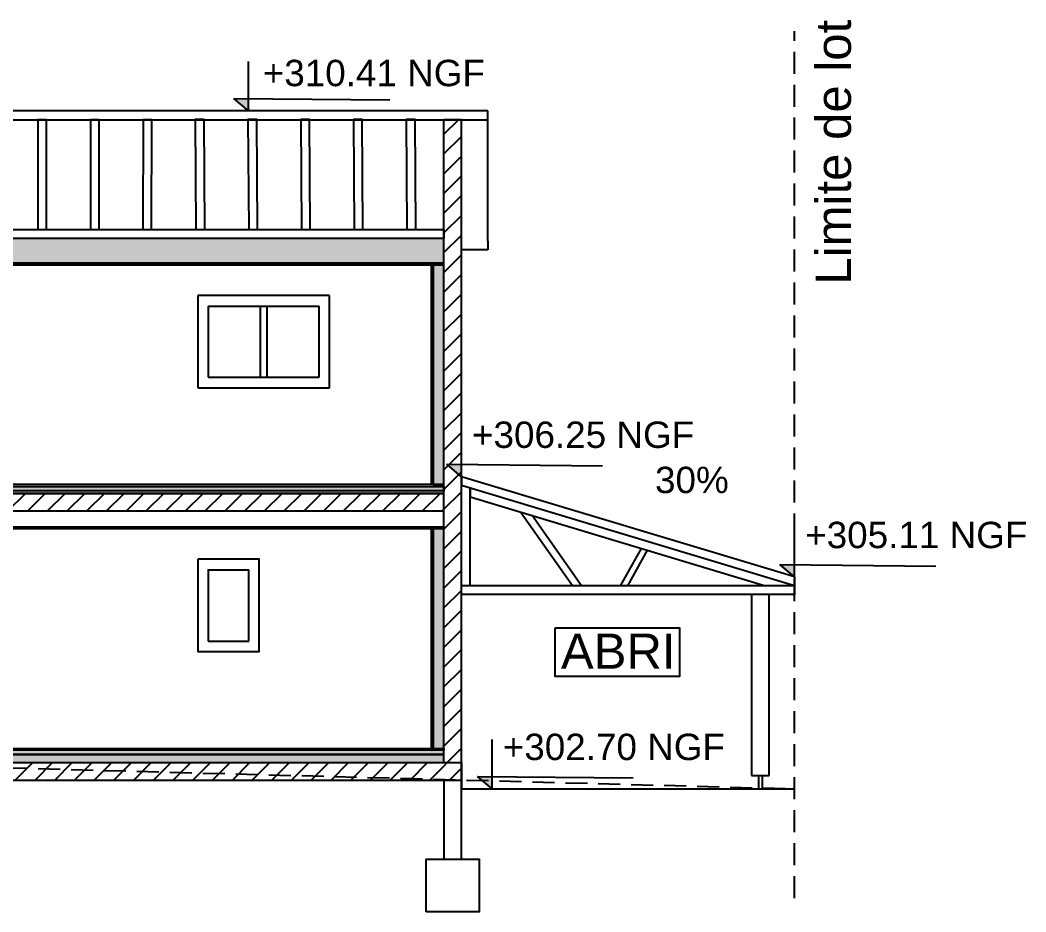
# Model space of a CAD drawing. Header units: millimetres. Extents: x 3.3 to 31.3, y 2.1 to 31.8.
# Drawn here: x 19.88 to 31.32, y 21.55 to 31.69 of the extents above; entities that cross this region are included whole.
import ezdxf

# ---------------------------------------------------------------- set-up
doc = ezdxf.new("R2010")
doc.units = ezdxf.units.MM
doc.linetypes.add('CACHE', pattern=[0.375, 0.25, -0.125])
for name, color, linetype in [('Charpente', 7, 'Continuous'), ('Cotations', 1, 'Continuous'), ('Faux-plafond', 7, 'Continuous'), ('Limites', 7, 'Continuous'), ('Maison', 7, 'Continuous'), ('Menuiseries', 7, 'Continuous'), ('Structure', 7, 'Continuous'), ('Texte', 7, 'Continuous'), ('Toiture', 7, 'Continuous')]:
    doc.layers.add(name, color=color, linetype=linetype)
doc.styles.get("Standard").update_dxf_attribs({"font": 'arial.ttf'})
pattern_1 = [(0, (-2052.56598, -1482.459173), (0.047625, 0.02749630645), [0.03175, -0.0635]), (120, (-2052.56598, -1482.459173), (-0.0476249999, 0.02749630663), [0.03175, -0.0635]), (60, (-2052.56598, -1482.459173), (1e-10, 0.05499261308), [-0.0635, 0.03175])]
pattern_2 = [(45, (-2052.56598, -1482.45917), (-0.112253202, 0.112253202), [])]
pattern_3 = [(0, (-1937.842294, -1483.242033), (0.047625, 0.02749630645), [0.03175, -0.0635]), (120, (-1937.842294, -1483.242033), (-0.0476249999, 0.02749630663), [0.03175, -0.0635]), (60, (-1937.842294, -1483.242033), (1e-10, 0.05499261308), [-0.0635, 0.03175])]

msp = doc.modelspace()

# ---------------------------------------------------------------- hatches: boundary and pattern name
at = {"layer": 'Charpente'}
h = msp.add_hatch(dxfattribs=at)
h.set_pattern_fill('HONEY', color=256, scale=0.01)
h.set_pattern_definition(pattern_1)
h.paths.add_polyline_path([(13.497, 29.21), (10.197, 29.21), (10.197, 28.93), (13.817, 28.93), (13.817, 30.28), (19.357, 30.28), (19.357, 28.93), (24.697, 28.93), (24.697, 29.21), (19.677, 29.21), (19.677, 29.01), (19.477, 29.01), (19.477, 30.43), (13.69, 30.43), (13.697, 29.31), (13.697, 29.21), (13.697, 29.01), (13.497, 29.01)])
h = msp.add_hatch(dxfattribs=at)
h.set_pattern_fill('HONEY', color=256, scale=0.01)
h.set_pattern_definition(pattern_1)
h.paths.add_polyline_path([(10.317, 28.91), (10.197, 28.91), (10.197, 26.31), (10.317, 26.31)])
h.paths.add_polyline_path([(10.317, 26.11), (10.297, 26.11), (10.197, 26.11), (10.197, 23.41), (10.317, 23.41)])
h.paths.add_polyline_path([(24.697, 25.91), (24.577, 25.91), (24.577, 23.41), (24.697, 23.41)])
h.paths.add_polyline_path([(24.697, 28.91), (24.577, 28.91), (24.577, 26.41), (24.697, 26.41)])
at = {"layer": 'Cotations', "transparency": 33554687}
h = msp.add_hatch(color=256, dxfattribs=at)
h.dxf.hatch_style = 1
h.paths.add_polyline_path([(22.308, 30.801), (22.475, 30.66), (22.475, 30.799)])
h = msp.add_hatch(color=256, dxfattribs=at)
h.dxf.hatch_style = 1
h.paths.add_polyline_path([(24.73, 26.641), (24.897, 26.5), (24.897, 26.639)])
h = msp.add_hatch(color=256, dxfattribs=at)
h.dxf.hatch_style = 1
h.paths.add_polyline_path([(28.52, 25.501), (28.687, 25.36), (28.687, 25.499)])
h = msp.add_hatch(color=256, dxfattribs=at)
h.dxf.hatch_style = 1
h.paths.add_polyline_path([(25.08, 23.091), (25.247, 22.95), (25.247, 23.089)])
at = {"layer": 'Structure'}
h = msp.add_hatch(dxfattribs=at)
h.set_pattern_fill('ANSI31', color=256, scale=0.05)
h.set_pattern_definition(pattern_2)
h.paths.add_polyline_path([(24.897, 30.56), (24.697, 30.56), (24.697, 23.25), (24.897, 23.25)])
h.paths.add_polyline_path([(9.997, 23.25), (9.997, 23.05), (24.897, 23.05), (24.897, 23.25)])
h = msp.add_hatch(dxfattribs=at)
h.set_pattern_fill('HONEY', color=256, scale=0.01)
h.set_pattern_definition(pattern_3)
h.paths.add_polyline_path([(24.697, 26.39), (10.337, 26.39), (10.337, 26.34), (24.697, 26.34)])
h = msp.add_hatch(color=256, dxfattribs=at)
h.dxf.hatch_style = 1
h.paths.add_polyline_path([(24.697, 26.39), (10.337, 26.39), (10.337, 26.34), (24.697, 26.34)])
h = msp.add_hatch(dxfattribs=at)
h.set_pattern_fill('HONEY', color=256, scale=0.01)
h.set_pattern_definition(pattern_3)
h.paths.add_polyline_path([(24.697, 26.34), (10.337, 26.34), (10.337, 26.31), (24.697, 26.31)])
h = msp.add_hatch(dxfattribs=at)
h.set_pattern_fill('ANSI31', color=256, scale=0.05)
h.set_pattern_definition(pattern_2)
h.paths.add_polyline_path([(24.697, 26.31), (10.337, 26.31), (10.197, 26.31), (10.197, 26.11), (24.697, 26.11)])
h = msp.add_hatch(color=256, dxfattribs=at)
h.dxf.hatch_style = 1
h.paths.add_polyline_path([(24.697, 23.39), (10.197, 23.39), (10.197, 23.34), (24.697, 23.34)])
h = msp.add_hatch(dxfattribs=at)
h.set_pattern_fill('HONEY', color=256, scale=0.01)
h.set_pattern_definition(pattern_1)
h.paths.add_polyline_path([(24.697, 23.34), (10.197, 23.34), (10.197, 23.25), (24.697, 23.25)])

# ---------------------------------------------------------------- linework, layer by layer
for p, q in [((24.897, 26.5), (24.897, 26.4)), ((28.687, 25.26), (24.897, 26.4)), ((24.997, 25.26), (24.997, 26.369)), ((24.997, 26.369), (24.997, 26.269)), ((24.997, 26.269), (28.354, 25.26)), ((24.897, 23.25), (24.897, 25.36)), ((28.687, 25.36), (28.687, 25.16)), ((28.687, 25.26), (24.897, 25.26)), ((24.897, 25.108), (24.897, 25.208)), ((28.687, 25.16), (24.897, 25.16)), ((28.197, 25.16), (28.197, 23.1)), ((28.397, 23.1), (28.397, 25.16)), ((24.897, 23.25), (24.897, 22.95)), ((28.197, 23.1), (28.397, 23.1)), ((28.277, 23.1), (28.277, 22.95)), ((28.277, 23.1), (28.317, 23.1)), ((28.317, 23.1), (28.317, 22.95)), ((24.897, 22.95), (28.687, 22.95))]:
    msp.add_line(p, q)
at = {"linetype": 'CACHE'}
msp.add_line((4.337, 23.6), (28.687, 22.95), dxfattribs=at)
at = {"layer": 'Charpente'}
for p, q in [((26.16, 25.26), (25.569, 26.097)), ((26.264, 25.26), (25.701, 26.057)), ((26.707, 25.26), (26.944, 25.684)), ((26.788, 25.26), (27.013, 25.663))]:
    msp.add_line(p, q, dxfattribs=at)
for points in [[(20.077, 29.31), (20.177, 29.31), (20.177, 30.56), (20.077, 30.56)], [(20.677, 29.31), (20.777, 29.31), (20.777, 30.56), (20.677, 30.56)], [(21.273, 29.31), (21.373, 29.31), (21.377, 30.56), (21.277, 30.56)], [(21.877, 29.31), (21.977, 29.31), (21.969, 30.561), (21.869, 30.561)], [(22.477, 29.31), (22.577, 29.31), (22.569, 30.561), (22.469, 30.561)], [(23.077, 29.31), (23.177, 29.31), (23.169, 30.561), (23.069, 30.561)], [(23.677, 29.31), (23.777, 29.31), (23.769, 30.561), (23.669, 30.561)], [(24.277, 29.31), (24.377, 29.31), (24.369, 30.561), (24.269, 30.561)], [(24.697, 29.21), (19.477, 29.21), (19.477, 29.31), (24.697, 29.31)]]:
    msp.add_lwpolyline(points, close=True, dxfattribs=at)
at = {"layer": 'Cotations'}
for p, q in [((22.475, 30.66), (22.475, 31.22)), ((22.475, 30.66), (22.308, 30.801)), ((22.308, 30.801), (24.081, 30.784)), ((24.897, 26.5), (24.897, 27.06)), ((24.897, 26.5), (24.73, 26.641)), ((24.73, 26.641), (26.502, 26.624)), ((28.687, 25.36), (28.687, 25.92)), ((28.687, 25.36), (28.52, 25.501)), ((28.52, 25.501), (30.292, 25.484)), ((25.247, 22.95), (25.247, 23.51)), ((25.247, 22.95), (25.08, 23.091)), ((25.08, 23.091), (26.852, 23.074))]:
    msp.add_line(p, q, dxfattribs=at)
at = {"layer": 'Faux-plafond'}
for p, q in [((24.557, 28.91), (19.337, 28.91)), ((10.337, 25.91), (24.697, 25.91))]:
    msp.add_line(p, q, dxfattribs=at)
at = {"layer": 'Limites', "linetype": 'CACHE', "transparency": 33554636}
msp.add_line((28.687, 21.708), (28.687, 31.568), dxfattribs=at)
at = {"layer": 'Limites'}
msp.add_line((9.997, 23.25), (24.897, 23.25), dxfattribs=at)
at = {"layer": 'Maison', "transparency": 33554636}
msp.add_lwpolyline([(27.954, 25.824, 0, 0.4, 0), (27.417, 26.016, 0, 0, 0), (26.629, 26.298, 0, 0, 0)], format="xyseb", dxfattribs=at)
at = {"layer": 'Menuiseries'}
for p, q in [((23.397, 28.56), (21.897, 28.56)), ((21.897, 28.56), (21.897, 27.51)), ((23.397, 27.51), (23.397, 28.56)), ((22.017, 28.44), (22.017, 27.63)), ((22.017, 28.44), (23.277, 28.44)), ((22.607, 28.44), (22.607, 27.63)), ((22.687, 27.63), (22.687, 28.44)), ((23.277, 27.63), (23.277, 28.44)), ((22.017, 27.63), (23.277, 27.63)), ((22.607, 27.63), (22.687, 27.63)), ((21.897, 27.51), (23.397, 27.51)), ((22.017, 25.44), (22.017, 24.63)), ((22.477, 24.63), (22.477, 25.44)), ((22.017, 24.63), (22.477, 24.63))]:
    msp.add_line(p, q, dxfattribs=at)
for points in [[(21.897, 25.56), (21.897, 24.51), (22.597, 24.51), (22.597, 25.56), (21.897, 25.56)], [(22.017, 25.44), (22.017, 25.44), (22.477, 25.44)]]:
    msp.add_lwpolyline(points, dxfattribs=at)
at = {"layer": 'Structure'}
for p, q in [((24.697, 23.25), (24.697, 30.56)), ((24.897, 30.56), (24.697, 30.56)), ((24.897, 23.25), (24.897, 30.56)), ((9.997, 23.25), (24.897, 23.25)), ((24.897, 23.05), (24.897, 23.25)), ((9.997, 23.05), (24.897, 23.05)), ((24.697, 23.05), (24.697, 22.15)), ((24.897, 22.15), (24.897, 23.05))]:
    msp.add_line(p, q, dxfattribs=at)
for points in [[(19.357, 28.91), (24.697, 28.91), (24.697, 28.93), (19.357, 28.93)], [(24.577, 26.41), (24.557, 26.41), (24.557, 28.91), (24.577, 28.91)], [(24.697, 28.91), (24.577, 28.91), (24.577, 26.41), (24.697, 26.41)], [(10.337, 26.39), (24.697, 26.39), (24.697, 26.41), (10.337, 26.41)], [(24.697, 26.34), (10.337, 26.34), (10.337, 26.39), (24.697, 26.39)], [(10.337, 26.31), (24.697, 26.31), (24.697, 26.34), (10.337, 26.34)], [(10.197, 26.11), (24.697, 26.11), (24.697, 26.31), (10.197, 26.31)], [(24.697, 25.91), (10.337, 25.91), (10.337, 25.93), (24.697, 25.93)], [(24.577, 23.41), (24.557, 23.41), (24.557, 25.91), (24.577, 25.91)], [(24.697, 25.91), (24.577, 25.91), (24.577, 23.41), (24.697, 23.41)], [(24.697, 23.39), (10.197, 23.39), (10.197, 23.41), (24.697, 23.41)], [(10.197, 23.34), (24.697, 23.34), (24.697, 23.39), (10.197, 23.39)], [(10.197, 23.25), (24.697, 23.25), (24.697, 23.34), (10.197, 23.34)]]:
    msp.add_lwpolyline(points, close=True, dxfattribs=at)
for points in [[(24.497, 21.55), (24.497, 22.15), (24.897, 22.15)], [(24.897, 22.15), (25.097, 22.15), (25.097, 21.55), (24.497, 21.55)]]:
    msp.add_lwpolyline(points, dxfattribs=at)
at = {"layer": 'Texte', "transparency": 33554636}
msp.add_lwpolyline([(25.964, 24.781), (27.376, 24.781), (27.376, 24.227), (25.964, 24.227)], close=True, dxfattribs=at)
at = {"layer": 'Toiture'}
for p, q in [((25.197, 30.66), (9.697, 30.66)), ((9.697, 30.56), (25.197, 30.56)), ((24.897, 29.08), (24.897, 30.56)), ((25.197, 29.18), (25.197, 30.66)), ((25.197, 30.56), (25.197, 30.66)), ((25.197, 29.18), (25.197, 29.08)), ((25.197, 29.08), (24.897, 29.08)), ((28.687, 25.36), (24.897, 26.5))]:
    msp.add_line(p, q, dxfattribs=at)

# ---------------------------------------------------------------- texts
at = {"layer": 'Cotations', "char_height": 0.3, "attachment_point": 1}
for s, width, insert in [('+310.41 NGF', 4.07924, (22.637, 31.241)), ('+306.25 NGF', 3.69713, (25.017, 27.127)), ('+305.11 NGF', 3.69713, (28.807, 25.987)), ('+302.70 NGF', 3.69713, (25.367, 23.577))]:
    msp.add_mtext_dynamic_manual_height_columns(s, width=width, gutter_width=12.5, heights=[0.613], dxfattribs=dict(at, insert=insert))
at = {"layer": 'Texte', "insert": (28.928, 28.684), "char_height": 0.4, "attachment_point": 1, "rotation": 90}
msp.add_mtext_dynamic_manual_height_columns('Limite de lot', width=437.25335, gutter_width=12.5, heights=[0.634], dxfattribs=at)
at = {"layer": 'Texte', "transparency": 33554636, "attachment_point": 1}
for s, width, heights, insert, char_height in [('30%', 1.31922, [0], (27.099, 26.613), 0.3), ('ABRI', 2.51012, [0.53], (26.029, 24.715), 0.4)]:
    msp.add_mtext_dynamic_manual_height_columns(s, width=width, gutter_width=12.5, heights=heights, dxfattribs=dict(at, insert=insert, char_height=char_height))

doc.saveas('drawing.dxf')
